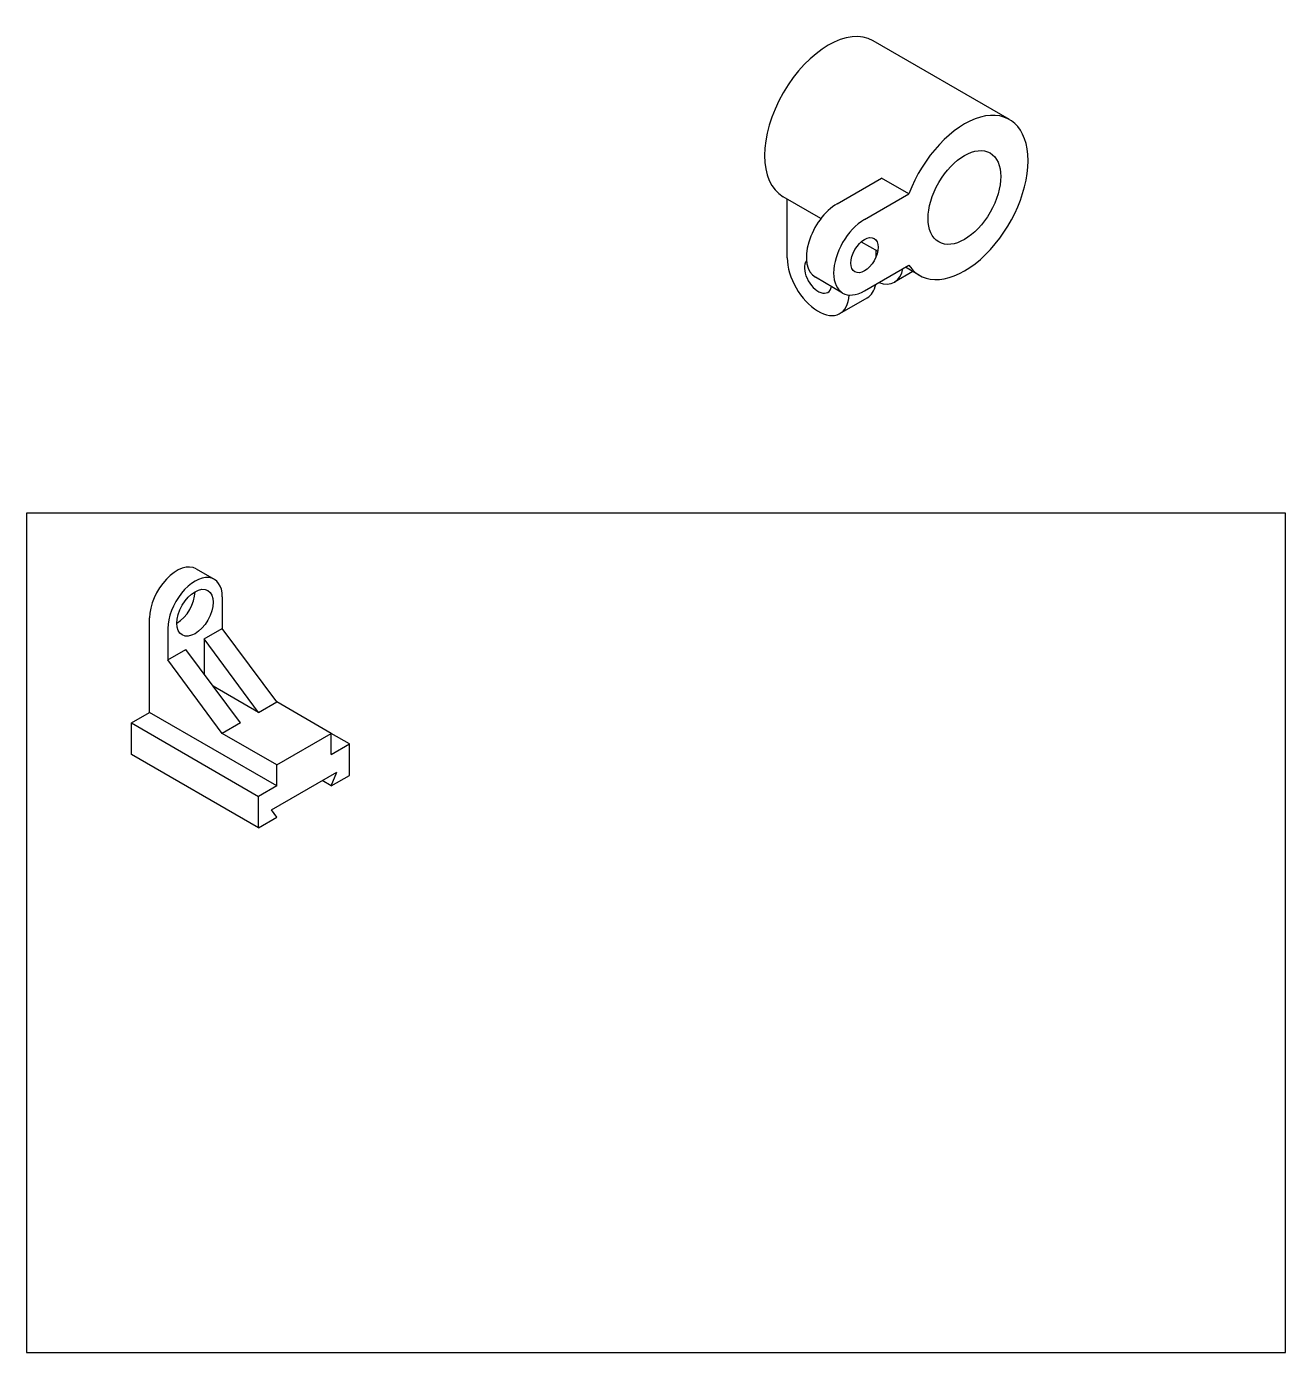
# Model space of a CAD drawing. Header units: millimetres. Extents: x 0 to 600, y 0 to 632.
import ezdxf

# ---------------------------------------------------------------- set-up
doc = ezdxf.new("R2010")
doc.units = ezdxf.units.MM
doc.layers.get('0').update_dxf_attribs({"true_color": 0xe7f0ff})

msp = doc.modelspace()

# ---------------------------------------------------------------- linework, layer by layer
for p, q in [((468.43, 587.48), (403.48, 624.98)), ((386.38, 547.36), (407.51, 559.56)), ((420.5, 552.06), (407.51, 559.56)), ((378.62, 540.34), (360.61, 550.74)), ((399.37, 539.86), (420.5, 552.06)), ((362.56, 521.61), (362.56, 549.61)), ((397.82, 529.25), (405.68, 524.72)), ((405, 522.37), (405, 525.11)), ((388.96, 504.83), (375.97, 512.33)), ((399.37, 505.86), (420.5, 518.06)), ((422.35, 515.09), (413.67, 510.08)), ((425.56, 513.24), (418.85, 517.11)), ((387.69, 495.08), (400.68, 502.58)), ((80.84, 373.41), (89.5, 368.41)), ((93.3, 360), (93.3, 345)), ((58.66, 305), (58.66, 350)), ((67.32, 345), (67.32, 330)), ((84.64, 340), (93.3, 345)), ((119.28, 310), (93.3, 345)), ((67.32, 330), (75.98, 335)), ((101.96, 300), (75.98, 335)), ((110.62, 305), (84.64, 340)), ((84.64, 340), (84.64, 323.33)), ((93.3, 295), (67.32, 330)), ((110.62, 305), (88.97, 317.5)), ((110.62, 305), (119.28, 310)), ((145.26, 295), (119.28, 310)), ((50, 300), (58.66, 305)), ((119.28, 270), (58.66, 305)), ((50, 285), (50, 300)), ((50, 300), (110.62, 265)), ((101.96, 300), (93.3, 295)), ((119.28, 280), (93.3, 295)), ((119.28, 280), (145.26, 295)), ((145.26, 285), (145.26, 295)), ((153.92, 290), (145.26, 295)), ((110.62, 250), (50, 285)), ((145.26, 285), (153.92, 290)), ((153.92, 275), (153.92, 290)), ((119.28, 270), (119.28, 280)), ((116.68, 258.5), (147.86, 276.5)), ((145.26, 270), (140.93, 272.5)), ((145.26, 270), (147.86, 276.5)), ((145.26, 270), (153.92, 275)), ((119.28, 270), (110.62, 265)), ((110.62, 250), (110.62, 265)), ((110.62, 250), (119.28, 255)), ((119.28, 255), (116.68, 258.5))]:
    msp.add_line(p, q)
msp.add_lwpolyline([(0, 0), (600, 0), (600, 400), (0, 400)], close=True)
for centre, major_axis, start_param, end_param in [((382.05, 587.86), (-21.43, -37.12), 3.141593, 6.283185), ((447, 550.36), (-21.43, -37.12), 6.004967, 11.273792), ((386.38, 530.36), (-10.41, -18.03), 3.926991, 6.283185), ((399.37, 522.86), (-10.41, -18.03), 3.926991, 7.068583), ((377.28, 513.11), (10.41, -18.03), 3.926991, 7.025686), ((377.28, 513.11), (4.59, -7.95), 3.382351, 6.861557), ((403.26, 528.11), (10.41, -18.03), 5.694894, 6.871476), ((390.27, 520.61), (10.41, -18.03), 6.283185, 6.871476), ((390.27, 520.61), (10.41, -18.03), 0, 0.588291), ((71.65, 357.5), (-9.19, -15.91), 3.141593, 5.497787), ((80.31, 352.5), (-9.19, -15.91), 2.356194, 5.497787), ((71.65, 357.5), (-6.12, -10.61), 0.785398, 2.356194)]:
    msp.add_ellipse(centre, major_axis=major_axis, ratio=0.57735, start_param=start_param, end_param=end_param)
for centre, major_axis in [((447, 550.36), (-12.25, -21.21)), ((399.37, 522.86), (-4.59, -7.95)), ((80.31, 352.5), (-6.12, -10.61))]:
    msp.add_ellipse(centre, major_axis=major_axis, ratio=0.57735)

doc.saveas('drawing.dxf')
